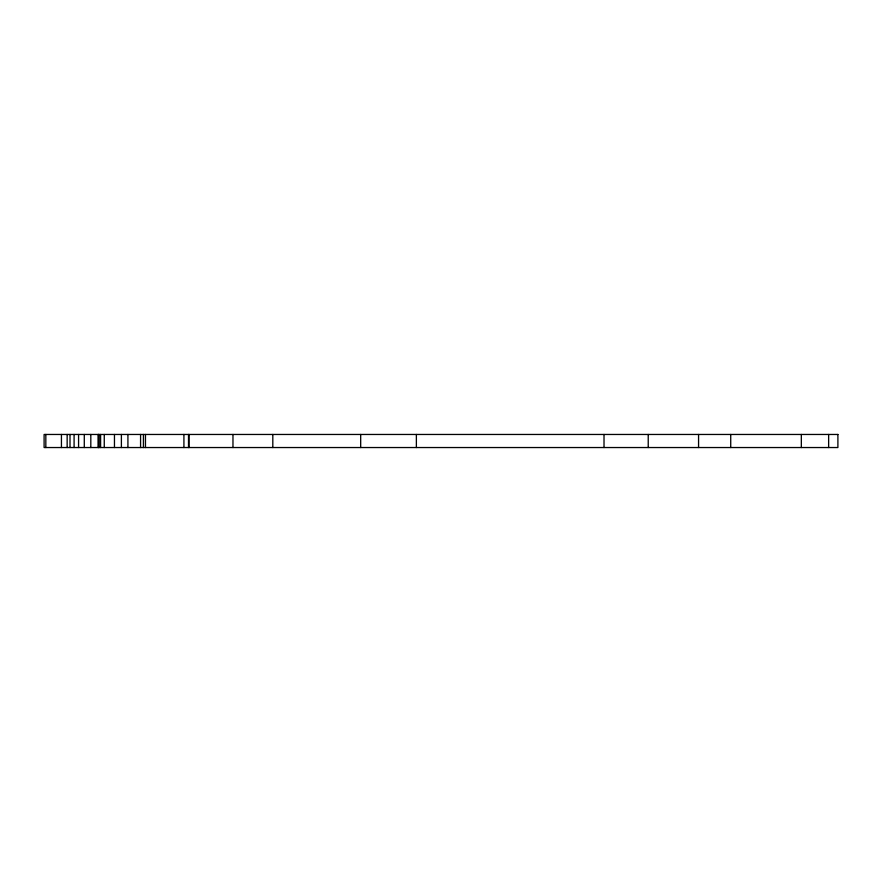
<?xml version="1.0" encoding="UTF-8"?>
<svg xmlns="http://www.w3.org/2000/svg" width="882" height="882" viewBox="0 0 882 882"><rect width="100%" height="100%" fill="white"/><g stroke="black" fill="none" stroke-linecap="round" stroke-linejoin="round"><path stroke-width="1.32" d="M828.639 434.462L828.639 447.538M801.33 434.462L801.33 447.538M730.726 434.462L730.726 447.538M698.566 434.462L698.566 447.538M648.226 434.462L648.226 447.538M604.016 434.462L604.016 447.538M416.37 434.462L416.37 447.538M360.683 434.462L360.683 447.538M272.814 434.462L272.814 447.538M232.969 434.462L232.969 447.538M189.024 434.462L189.024 447.538M188.516 434.462L188.516 447.538M183.919 434.462L183.919 447.538M145.464 434.462L145.464 447.538M143.424 434.462L143.424 447.538M140.569 434.462L140.569 447.538M127.923 434.462L127.923 447.538M121.396 434.462L121.396 447.538M114.462 434.462L114.462 447.538M104.263 434.462L104.263 447.538M100.603 434.462L100.603 447.538M98.971 434.462L98.971 447.538M98.564 434.462L98.564 447.538M98.156 434.462L98.156 447.538M90.813 434.462L90.813 447.538M84.286 434.462L84.286 447.538M78.575 434.462L78.575 447.538M74.088 434.462L74.088 447.538M70.009 434.462L70.009 447.538M67.153 434.462L67.153 447.538M61.442 434.462L61.442 447.538M45.831 434.462L45.831 447.538M837.9 434.462L44.1 434.462L44.1 447.538L837.9 447.538L837.9 434.462"/></g></svg>
